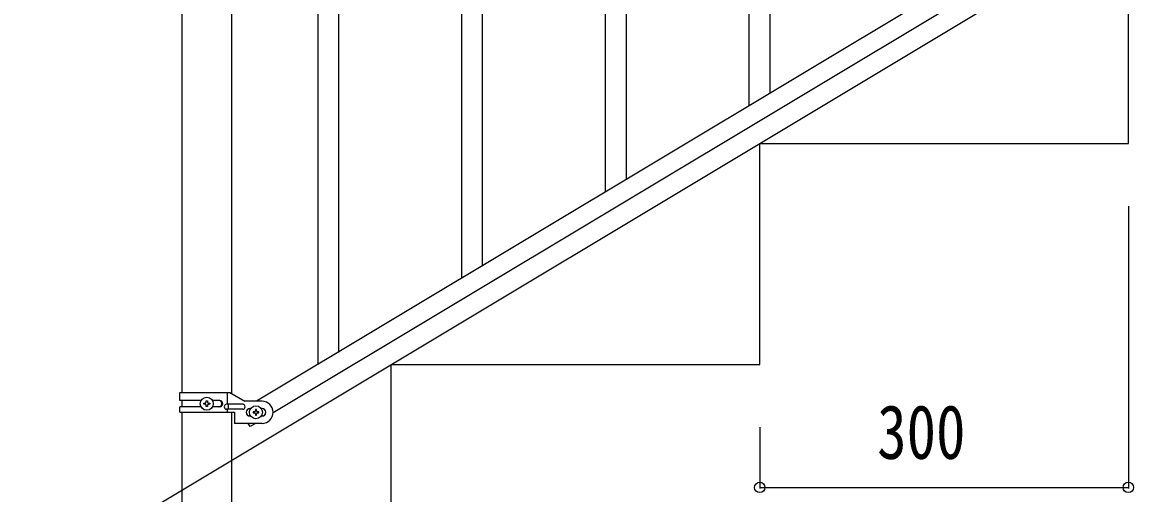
# Model space of a CAD drawing. Units: millimetres, scale not verified. Extents: x -4015 to 4015, y -2862 to 2860.
# Drawn here: x -1819 to -904, y -1915 to -1531 of the extents above; entities that cross this region are included whole.
import ezdxf
from ezdxf.enums import TextEntityAlignment as Align

# ---------------------------------------------------------------- set-up
doc = ezdxf.new("R2010")
doc.units = ezdxf.units.MM
doc.header["$LTSCALE"] = 10
doc.layers.add('0-3_YKK_A1', color=4, linetype='Continuous')
doc.layers.add('0-4_YKK_D', color=6, linetype='Continuous')
doc.styles.add('ＭＳ ゴシック', font='')
doc.styles.get('ＭＳ ゴシック').set_extended_font_data('MS Gothic')

msp = doc.modelspace()

# ---------------------------------------------------------------- linework, layer by layer
at = {"layer": '0-3_YKK_A1'}
for p, q in [((-1210.67, -1589.16), (-1210.67, -735.83)), ((-1227.67, -1599.25), (-1227.67, -746.04)), ((-1561.67, -1800.07), (-1561.67, -946.73)), ((-1578.67, -1810.15), (-1578.67, -956.95)), ((-1689.42, -1059.9), (-1689.42, -1832.77)), ((-1648.92, -1833.56), (-1648.92, -1059.9)), ((-823.17, -1356.49), (-1628.75, -1839.77)), ((-809.6, -1365.84), (-1615.18, -1849.12)), ((-1444.67, -1729.77), (-1444.67, -1390.29)), ((-1461.67, -1739.98), (-1461.67, -1397.37)), ((-1327.67, -1659.46), (-1327.67, -1412.78)), ((-1344.67, -1669.68), (-1344.67, -1438.08)), ((-1819.17, -1989.9), (-919.17, -1449.9)), ((-1519.17, -1989.9), (-1519.17, -1809.9)), ((-1691.17, -1832.77), (-1650.3, -1832.77)), ((-1691.17, -1839.27), (-1691.17, -1832.77)), ((-1673.85, -1839.27), (-1691.17, -1839.27)), ((-1689.42, -1839.27), (-1689.42, -1844.27)), ((-1658.58, -1839.27), (-1664.5, -1839.27)), ((-1652.2, -1842.27), (-1652.2, -1832.77)), ((-1650.3, -1832.77), (-1638.17, -1839.77)), ((-1624.17, -1839.77), (-1638.17, -1839.77)), ((-1691.17, -1848.77), (-1691.17, -1844.27)), ((-1673.85, -1844.27), (-1691.17, -1844.27)), ((-1691.17, -1848.77), (-1646.67, -1848.77)), ((-1689.42, -1848.77), (-1689.42, -1989.9)), ((-1670.61, -1842.25), (-1671.57, -1842.25)), ((-1667.73, -1841.29), (-1666.77, -1841.29)), ((-1658.58, -1844.27), (-1664.5, -1844.27)), ((-1639.97, -1842.27), (-1653.05, -1842.27)), ((-1639.97, -1846.27), (-1653.05, -1846.27)), ((-1652.2, -1848.77), (-1652.2, -1846.27)), ((-1651.65, -1846.27), (-1651.65, -1842.27)), ((-1648.92, -1989.9), (-1648.92, -1848.77)), ((-1646.67, -1848.77), (-1646.67, -1857.77)), ((-1634.17, -1845.77), (-1633.54, -1845.77)), ((-1630.61, -1848.29), (-1631.57, -1848.29)), ((-1627.73, -1849.25), (-1626.77, -1849.25)), ((-1624.8, -1845.77), (-1624.17, -1845.77)), ((-1624.17, -1857.77), (-1646.67, -1857.77)), ((-1633.89, -1860.35), (-1635.44, -1857.77)), ((-1634.17, -1851.77), (-1633.54, -1851.77)), ((-1629.6, -1857.77), (-1633.89, -1860.35)), ((-1624.8, -1851.77), (-1624.17, -1851.77))]:
    msp.add_line(p, q, dxfattribs=at)
for points in [[(-1519.17, -1809.9), (-1219.17, -1809.9), (-1219.17, -1629.9), (-919.17, -1629.9), (-919.17, -1449.9), (-619.17, -1449.9)], [(-1669.65, -1840.33), (-1669.65, -1839.37), (-1668.69, -1839.37), (-1668.69, -1840.33)], [(-1671.57, -1842.25), (-1671.57, -1841.29), (-1670.61, -1841.29)], [(-1668.69, -1843.21), (-1668.69, -1844.17), (-1669.65, -1844.17), (-1669.65, -1843.21)], [(-1666.77, -1841.29), (-1666.77, -1842.25), (-1667.73, -1842.25)], [(-1631.57, -1848.29), (-1631.57, -1849.25), (-1630.61, -1849.25)], [(-1628.69, -1847.33), (-1628.69, -1846.37), (-1629.65, -1846.37), (-1629.65, -1847.33)], [(-1626.77, -1849.25), (-1626.77, -1848.29), (-1627.73, -1848.29)], [(-1629.65, -1850.21), (-1629.65, -1851.17), (-1628.69, -1851.17), (-1628.69, -1850.21)]]:
    msp.add_lwpolyline(points, dxfattribs=at)
for centre in [(-1669.17, -1841.77), (-1629.17, -1848.77)]:
    msp.add_circle(centre, 5.3, dxfattribs=at)
for centre, radius, start, end in [((-1670.61, -1840.33), 0.96, 270, 0), ((-1667.73, -1840.33), 0.96, 180, 270), ((-1659.33, -1841.77), 2.5, 270, 90), ((-1658.58, -1841.77), 2.5, 270, 90), ((-1624.17, -1848.77), 9, 270, 90), ((-1670.61, -1843.21), 0.96, 0, 90), ((-1667.73, -1843.21), 0.96, 90, 180), ((-1653.05, -1844.27), 2, 90, 270), ((-1639.97, -1844.27), 2, 270, 90), ((-1634.17, -1848.77), 3, 90, 270), ((-1630.61, -1847.33), 0.96, 270, 0), ((-1630.61, -1850.21), 0.96, 0, 90), ((-1627.73, -1847.33), 0.96, 180, 270), ((-1627.73, -1850.21), 0.96, 90, 180), ((-1624.17, -1848.77), 3, 270, 90)]:
    msp.add_arc(centre, radius, start, end, dxfattribs=at)
at = {"layer": '0-4_YKK_D'}
for p, q in [((-919.17, -1680.9), (-919.17, -1910.9)), ((-1219.17, -1860.9), (-1219.17, -1910.9)), ((-1219.17, -1909.9), (-919.17, -1909.9))]:
    msp.add_line(p, q, dxfattribs=at)
for centre in [(-1219.17, -1909.9), (-919.17, -1909.9)]:
    msp.add_circle(centre, 4.25, dxfattribs=at)

# ---------------------------------------------------------------- texts
at = {"layer": '0-4_YKK_D', "style": 'ＭＳ ゴシック', "width": 0.8}
msp.add_text('300', height=43.99, dxfattribs=at).set_placement((-1123.57, -1899.9), align=Align.BOTTOM_LEFT)

doc.saveas('drawing.dxf')
